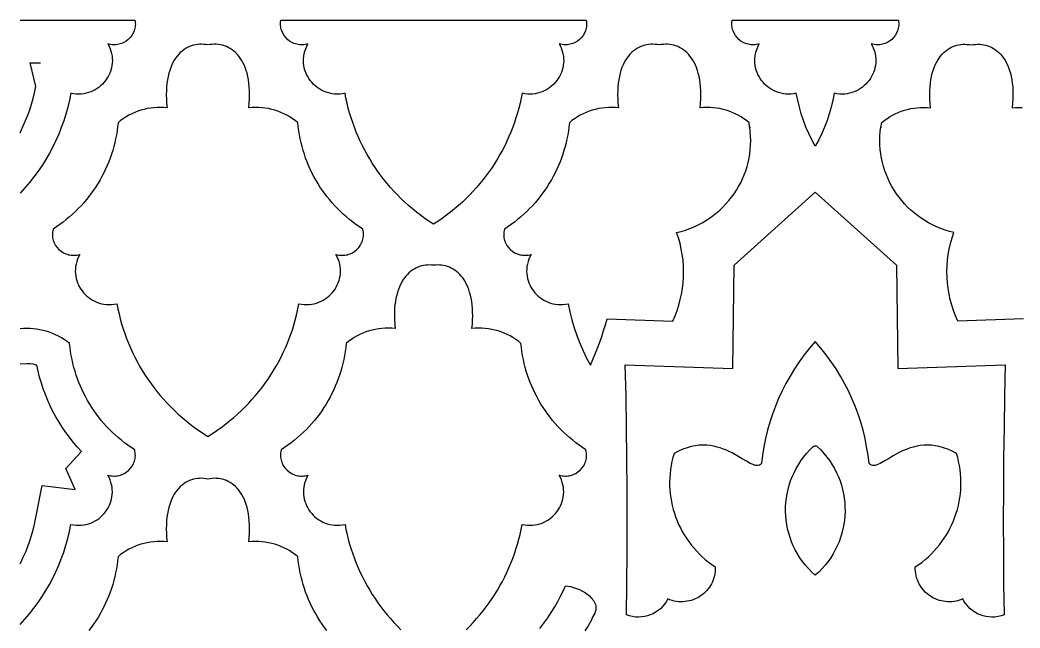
# Model space of a CAD drawing. Extents: x 50 to 3710, y -977 to -877.
# Drawn here: x 456.4 to 541.7, y -928.9 to -877.1 of the extents above; entities that cross this region are included whole.
import ezdxf

# ---------------------------------------------------------------- set-up
doc = ezdxf.new("R2010")
doc.units = 0
doc.layers.add('LAYER_1', color=18, linetype='CONTINUOUS')

msp = doc.modelspace()

# ---------------------------------------------------------------- linework, layer by layer
at = {"layer": 'LAYER_1'}
for points in [[(456.422, -877.083), (466.221, -877.083), (466.24, -877.205), (466.251, -877.325), (466.253, -877.444), (466.247, -877.561), (466.234, -877.676), (466.213, -877.789), (466.15, -878.007), (466.06, -878.213), (465.945, -878.404), (465.808, -878.58), (465.651, -878.738), (465.475, -878.876), (465.283, -878.992), (465.077, -879.085), (464.858, -879.151), (464.745, -879.174), (464.63, -879.19), (464.513, -879.198), (464.394, -879.199), (464.274, -879.191), (464.153, -879.176), (464.03, -879.152), (463.907, -879.119), (464.015, -879.323), (464.105, -879.529), (464.177, -879.736), (464.231, -879.944), (464.269, -880.151), (464.29, -880.358), (464.296, -880.563), (464.286, -880.766), (464.261, -880.966), (464.222, -881.163), (464.17, -881.356), (464.104, -881.544), (464.025, -881.727), (463.933, -881.904), (463.83, -882.074), (463.716, -882.237), (463.591, -882.392), (463.455, -882.538), (463.31, -882.675), (463.155, -882.803), (462.991, -882.92), (462.82, -883.025), (462.64, -883.119), (462.453, -883.2), (462.259, -883.268), (462.059, -883.322), (461.853, -883.362), (461.641, -883.387), (461.425, -883.396), (461.205, -883.389), (460.98, -883.364), (460.753, -883.322), (460.632, -883.921), (460.491, -884.513), (460.328, -885.098), (460.145, -885.675), (459.942, -886.244), (459.719, -886.805), (459.475, -887.356), (459.212, -887.899), (458.929, -888.431), (458.627, -888.953), (458.306, -889.464), (457.966, -889.964), (457.608, -890.452), (457.23, -890.928), (456.835, -891.391), (456.422, -891.842)], [(541.949, -902.531), (536.356, -902.734), (536.16, -902.285), (535.987, -901.829), (535.837, -901.366), (535.711, -900.899), (535.607, -900.427), (535.528, -899.951), (535.471, -899.473), (535.438, -898.993), (535.429, -898.512), (535.443, -898.031), (535.48, -897.55), (535.542, -897.071), (535.626, -896.595), (535.735, -896.122), (535.867, -895.652), (536.023, -895.188), (535.64, -895.091), (535.265, -894.977), (534.899, -894.846), (534.543, -894.7), (534.197, -894.538), (533.86, -894.361), (533.535, -894.17), (533.219, -893.966), (532.915, -893.747), (532.623, -893.516), (532.342, -893.273), (532.074, -893.018), (531.818, -892.751), (531.575, -892.473), (531.345, -892.186), (531.128, -891.888), (530.926, -891.581), (530.738, -891.265), (530.564, -890.941), (530.406, -890.609), (530.262, -890.269), (530.135, -889.923), (530.023, -889.57), (529.928, -889.212), (529.849, -888.848), (529.788, -888.479), (529.743, -888.106), (529.717, -887.729), (529.709, -887.349), (529.719, -886.966), (529.748, -886.581), (529.796, -886.194), (529.796, -886.269), (529.808, -886.202), (529.848, -885.829), (530.069, -885.652), (530.297, -885.488), (530.532, -885.335), (530.775, -885.196), (531.024, -885.069), (531.278, -884.956), (531.538, -884.855), (531.803, -884.768), (532.072, -884.694), (532.344, -884.634), (532.62, -884.588), (532.898, -884.556), (533.178, -884.538), (533.46, -884.534), (533.742, -884.544), (534.025, -884.569), (533.99, -884.181), (533.969, -883.808), (533.962, -883.451), (533.967, -883.109), (533.986, -882.783), (534.016, -882.471), (534.058, -882.174), (534.112, -881.893), (534.176, -881.625), (534.25, -881.373), (534.334, -881.134), (534.428, -880.91), (534.53, -880.7), (534.641, -880.504), (534.759, -880.322), (534.885, -880.154), (535.018, -879.999), (535.157, -879.857), (535.302, -879.729), (535.452, -879.614), (535.608, -879.512), (535.767, -879.423), (535.931, -879.347), (536.099, -879.283), (536.269, -879.232), (536.442, -879.193), (536.618, -879.167), (536.794, -879.152), (536.972, -879.15), (537.151, -879.159), (537.33, -879.18), (537.508, -879.212), (537.687, -879.18), (537.866, -879.159), (538.044, -879.15), (538.222, -879.152), (538.399, -879.167), (538.574, -879.193), (538.747, -879.232), (538.918, -879.283), (539.085, -879.347), (539.249, -879.423), (539.409, -879.512), (539.564, -879.614), (539.715, -879.729), (539.86, -879.857), (539.999, -879.999), (540.132, -880.154), (540.257, -880.322), (540.376, -880.504), (540.486, -880.7), (540.589, -880.91), (540.682, -881.134), (540.766, -881.373), (540.841, -881.625), (540.905, -881.893), (540.958, -882.174), (541, -882.471), (541.031, -882.783), (541.049, -883.109), (541.055, -883.451), (541.047, -883.808), (541.026, -884.181), (540.991, -884.569), (541.274, -884.544), (541.557, -884.534), (541.839, -884.538)], [(456.422, -886.682), (456.489, -886.556), (456.705, -886.111), (456.904, -885.658), (457.088, -885.198), (457.255, -884.73), (457.406, -884.255), (457.539, -883.773), (457.656, -883.285), (457.766, -882.739), (457.295, -880.737), (458.169, -880.737)], [(494.445, -929.025), (494.753, -928.717), (495.052, -928.402), (495.342, -928.08), (495.623, -927.751), (495.895, -927.417), (496.158, -927.076), (496.411, -926.729), (496.655, -926.376), (496.889, -926.017), (497.114, -925.653), (497.329, -925.283), (497.535, -924.908), (497.731, -924.528), (497.917, -924.143), (498.093, -923.753), (498.259, -923.359), (498.415, -922.96), (498.561, -922.557), (498.696, -922.149), (498.822, -921.738), (498.937, -921.323), (499.041, -920.904), (499.135, -920.482), (499.218, -920.057), (499.446, -920.099), (499.67, -920.123), (499.891, -920.131), (500.107, -920.121), (500.318, -920.097), (500.524, -920.057), (500.725, -920.002), (500.919, -919.934), (501.106, -919.853), (501.285, -919.759), (501.457, -919.654), (501.621, -919.537), (501.775, -919.41), (501.921, -919.273), (502.056, -919.126), (502.182, -918.971), (502.296, -918.808), (502.399, -918.638), (502.49, -918.461), (502.569, -918.279), (502.635, -918.09), (502.688, -917.898), (502.727, -917.701), (502.752, -917.5), (502.761, -917.297), (502.756, -917.092), (502.735, -916.886), (502.697, -916.678), (502.642, -916.471), (502.571, -916.264), (502.481, -916.058), (502.373, -915.854), (502.499, -915.887), (502.625, -915.911), (502.75, -915.927), (502.874, -915.933), (502.996, -915.932), (503.116, -915.922), (503.234, -915.904), (503.35, -915.879), (503.463, -915.847), (503.573, -915.807), (503.783, -915.708), (503.978, -915.584), (504.155, -915.438), (504.312, -915.27), (504.447, -915.085), (504.557, -914.883), (504.602, -914.776), (504.641, -914.666), (504.672, -914.554), (504.695, -914.438), (504.711, -914.32), (504.718, -914.2), (504.717, -914.078), (504.707, -913.955), (504.689, -913.83), (504.661, -913.704), (504.367, -913.51), (504.08, -913.309), (503.8, -913.101), (503.527, -912.886), (503.261, -912.663), (503.002, -912.433), (502.75, -912.197), (502.506, -911.954), (502.268, -911.705), (502.039, -911.45), (501.817, -911.189), (501.603, -910.922), (501.397, -910.649), (501.199, -910.371), (501.009, -910.088), (500.827, -909.799), (500.653, -909.506), (500.488, -909.207), (500.331, -908.905), (500.183, -908.597), (500.044, -908.286), (499.913, -907.971), (499.792, -907.651), (499.68, -907.328), (499.576, -907.002), (499.482, -906.672), (499.398, -906.339), (499.323, -906.003), (499.257, -905.664), (499.202, -905.323), (499.156, -904.979), (499.12, -904.633), (498.9, -904.456), (498.671, -904.291), (498.436, -904.139), (498.193, -904), (497.945, -903.873), (497.69, -903.76), (497.43, -903.659), (497.165, -903.572), (496.897, -903.498), (496.624, -903.438), (496.349, -903.392), (496.071, -903.36), (495.79, -903.341), (495.509, -903.338), (495.226, -903.348), (494.943, -903.373), (494.977, -902.999), (494.998, -902.639), (495.006, -902.294), (495.003, -901.963), (494.987, -901.646), (494.96, -901.343), (494.922, -901.053), (494.873, -900.778), (494.815, -900.516), (494.747, -900.268), (494.669, -900.033), (494.583, -899.811), (494.488, -899.603), (494.386, -899.407), (494.276, -899.225), (494.158, -899.055), (494.035, -898.898), (493.905, -898.753), (493.769, -898.621), (493.628, -898.501), (493.481, -898.394), (493.331, -898.298), (493.176, -898.215), (493.018, -898.143), (492.856, -898.083), (492.692, -898.034), (492.525, -897.997), (492.356, -897.971), (492.186, -897.957), (492.015, -897.953), (491.843, -897.961), (491.67, -897.979), (491.498, -897.961), (491.326, -897.953), (491.155, -897.957), (490.985, -897.971), (490.816, -897.997), (490.649, -898.034), (490.485, -898.083), (490.323, -898.143), (490.165, -898.215), (490.01, -898.298), (489.859, -898.394), (489.713, -898.501), (489.572, -898.621), (489.436, -898.753), (489.306, -898.898), (489.182, -899.055), (489.065, -899.225), (488.955, -899.407), (488.853, -899.603), (488.758, -899.811), (488.672, -900.033), (488.594, -900.268), (488.526, -900.516), (488.467, -900.778), (488.419, -901.053), (488.381, -901.343), (488.354, -901.646), (488.338, -901.963), (488.334, -902.294), (488.343, -902.639), (488.364, -902.999), (488.398, -903.373), (488.115, -903.348), (487.832, -903.338), (487.55, -903.341), (487.27, -903.36), (486.992, -903.392), (486.717, -903.438), (486.444, -903.498), (486.175, -903.572), (485.911, -903.659), (485.651, -903.76), (485.396, -903.873), (485.147, -904), (484.905, -904.139), (484.669, -904.291), (484.441, -904.456), (484.221, -904.633), (484.185, -904.979), (484.139, -905.323), (484.083, -905.664), (484.018, -906.003), (483.943, -906.339), (483.858, -906.672), (483.764, -907.002), (483.661, -907.328), (483.549, -907.651), (483.427, -907.971), (483.297, -908.286), (483.158, -908.597), (483.01, -908.905), (482.853, -909.207), (482.688, -909.506), (482.514, -909.799), (482.332, -910.088), (482.142, -910.371), (481.944, -910.649), (481.738, -910.922), (481.524, -911.189), (481.302, -911.45), (481.072, -911.705), (480.835, -911.954), (480.591, -912.197), (480.339, -912.433), (480.08, -912.663), (479.814, -912.886), (479.54, -913.101), (479.26, -913.309), (478.973, -913.51), (478.68, -913.704), (478.652, -913.83), (478.633, -913.955), (478.624, -914.078), (478.623, -914.2), (478.63, -914.32), (478.646, -914.438), (478.669, -914.554), (478.7, -914.666), (478.738, -914.776), (478.784, -914.883), (478.894, -915.085), (479.029, -915.27), (479.186, -915.438), (479.363, -915.584), (479.558, -915.708), (479.768, -915.807), (479.878, -915.847), (479.991, -915.879), (480.106, -915.904), (480.225, -915.922), (480.345, -915.932), (480.467, -915.933), (480.591, -915.927), (480.715, -915.911), (480.841, -915.887), (480.968, -915.854), (480.86, -916.058), (480.77, -916.264), (480.698, -916.471), (480.644, -916.678), (480.606, -916.886), (480.585, -917.092), (480.579, -917.297), (480.589, -917.5), (480.614, -917.701), (480.653, -917.898), (480.705, -918.09), (480.771, -918.279), (480.85, -918.461), (480.942, -918.638), (481.045, -918.808), (481.159, -918.971), (481.284, -919.126), (481.42, -919.273), (481.565, -919.41), (481.72, -919.537), (481.884, -919.654), (482.055, -919.759), (482.235, -919.853), (482.422, -919.934), (482.616, -920.002), (482.816, -920.057), (483.022, -920.097), (483.234, -920.121), (483.45, -920.131), (483.67, -920.123), (483.895, -920.099), (484.123, -920.057), (484.206, -920.482), (484.3, -920.904), (484.404, -921.323), (484.519, -921.738), (484.644, -922.149), (484.78, -922.557), (484.926, -922.96), (485.082, -923.359), (485.248, -923.753), (485.424, -924.143), (485.61, -924.528), (485.806, -924.908), (486.011, -925.283), (486.227, -925.653), (486.451, -926.017), (486.686, -926.376), (486.93, -926.729), (487.183, -927.076), (487.446, -927.417), (487.717, -927.751), (487.998, -928.08), (488.288, -928.402), (488.587, -928.717), (488.895, -929.025)], [(456.422, -928.576), (456.835, -928.125), (457.23, -927.662), (457.608, -927.186), (457.966, -926.698), (458.306, -926.198), (458.627, -925.687), (458.929, -925.165), (459.212, -924.633), (459.475, -924.091), (459.719, -923.539), (459.942, -922.978), (460.145, -922.409), (460.328, -921.832), (460.491, -921.247), (460.632, -920.655), (460.753, -920.057), (460.98, -920.099), (461.205, -920.123), (461.425, -920.131), (461.641, -920.121), (461.853, -920.097), (462.059, -920.057), (462.259, -920.002), (462.453, -919.934), (462.64, -919.853), (462.82, -919.759), (462.991, -919.654), (463.155, -919.537), (463.31, -919.41), (463.455, -919.273), (463.591, -919.126), (463.716, -918.971), (463.83, -918.808), (463.933, -918.638), (464.025, -918.461), (464.104, -918.279), (464.17, -918.09), (464.222, -917.898), (464.261, -917.701), (464.286, -917.5), (464.296, -917.297), (464.29, -917.092), (464.269, -916.886), (464.231, -916.678), (464.177, -916.471), (464.105, -916.264), (464.015, -916.058), (463.907, -915.854), (464.034, -915.887), (464.16, -915.911), (464.285, -915.927), (464.408, -915.933), (464.53, -915.932), (464.65, -915.922), (464.769, -915.904), (464.884, -915.879), (464.997, -915.847), (465.107, -915.807), (465.317, -915.708), (465.512, -915.584), (465.689, -915.438), (465.846, -915.27), (465.981, -915.085), (466.091, -914.883), (466.137, -914.776), (466.175, -914.666), (466.206, -914.554), (466.229, -914.438), (466.245, -914.32), (466.252, -914.2), (466.251, -914.078), (466.242, -913.955), (466.223, -913.83), (466.195, -913.704), (465.902, -913.51), (465.615, -913.309), (465.335, -913.101), (465.061, -912.886), (464.795, -912.663), (464.536, -912.433), (464.284, -912.197), (464.04, -911.954), (463.803, -911.705), (463.573, -911.45), (463.351, -911.189), (463.137, -910.922), (462.931, -910.649), (462.733, -910.371), (462.543, -910.088), (462.361, -909.799), (462.187, -909.506), (462.022, -909.207), (461.866, -908.905), (461.717, -908.597), (461.578, -908.286), (461.448, -907.971), (461.326, -907.651), (461.214, -907.328), (461.111, -907.002), (461.017, -906.672), (460.932, -906.339), (460.857, -906.003), (460.792, -905.664), (460.736, -905.323), (460.69, -904.979), (460.654, -904.633), (460.428, -904.46), (460.194, -904.298), (459.953, -904.149), (459.706, -904.013), (459.453, -903.889), (459.195, -903.778), (458.931, -903.68), (458.663, -903.594), (458.391, -903.522), (458.116, -903.463), (457.838, -903.418), (457.558, -903.386), (457.275, -903.368), (456.991, -903.364), (456.707, -903.374), (456.422, -903.398)], [(456.422, -923.416), (456.489, -923.29), (456.705, -922.845), (456.905, -922.392), (457.088, -921.932), (457.255, -921.464), (457.406, -920.989), (457.539, -920.508), (457.656, -920.02), (457.766, -919.473), (458.317, -916.735), (461.128, -917.08), (460.314, -915.288), (461.654, -913.835), (461.299, -913.445), (460.958, -913.044), (460.632, -912.631), (460.321, -912.209), (460.025, -911.777), (459.746, -911.335), (459.481, -910.885), (459.233, -910.425), (459.001, -909.958), (458.786, -909.483), (458.587, -909), (458.406, -908.511), (458.241, -908.015), (458.093, -907.513), (457.964, -907.006), (457.851, -906.493), (457.798, -906.475), (457.545, -906.414), (457.285, -906.378), (457.023, -906.368), (456.422, -906.404)], [(482.581, -929.094), (482.374, -928.822), (482.176, -928.543), (481.986, -928.26), (481.804, -927.972), (481.63, -927.678), (481.465, -927.38), (481.309, -927.077), (481.161, -926.77), (481.021, -926.458), (480.891, -926.143), (480.769, -925.824), (480.657, -925.501), (480.554, -925.174), (480.46, -924.844), (480.375, -924.511), (480.3, -924.175), (480.235, -923.837), (480.179, -923.495), (480.133, -923.151), (480.097, -922.805), (479.877, -922.628), (479.649, -922.464), (479.413, -922.312), (479.171, -922.172), (478.922, -922.046), (478.667, -921.932), (478.407, -921.832), (478.143, -921.744), (477.874, -921.671), (477.602, -921.611), (477.326, -921.564), (477.048, -921.532), (476.768, -921.514), (476.486, -921.51), (476.204, -921.52), (475.921, -921.546), (475.956, -921.157), (475.977, -920.785), (475.984, -920.428), (475.978, -920.086), (475.96, -919.759), (475.93, -919.447), (475.887, -919.151), (475.834, -918.869), (475.77, -918.602), (475.695, -918.349), (475.611, -918.111), (475.518, -917.887), (475.416, -917.677), (475.305, -917.481), (475.187, -917.298), (475.061, -917.13), (474.928, -916.975), (474.789, -916.834), (474.644, -916.705), (474.494, -916.59), (474.338, -916.488), (474.178, -916.399), (474.014, -916.323), (473.847, -916.259), (473.676, -916.208), (473.503, -916.17), (473.328, -916.143), (473.151, -916.128), (472.973, -916.126), (472.795, -916.135), (472.616, -916.156), (472.438, -916.189), (472.259, -916.156), (472.08, -916.135), (471.902, -916.126), (471.724, -916.128), (471.547, -916.143), (471.372, -916.17), (471.199, -916.208), (471.028, -916.259), (470.861, -916.323), (470.697, -916.399), (470.537, -916.488), (470.381, -916.59), (470.231, -916.705), (470.086, -916.834), (469.947, -916.975), (469.814, -917.13), (469.688, -917.298), (469.57, -917.481), (469.459, -917.677), (469.357, -917.887), (469.264, -918.111), (469.18, -918.349), (469.105, -918.602), (469.041, -918.869), (468.988, -919.151), (468.946, -919.447), (468.915, -919.759), (468.897, -920.086), (468.891, -920.428), (468.898, -920.785), (468.919, -921.157), (468.955, -921.546), (468.671, -921.52), (468.389, -921.51), (468.107, -921.514), (467.827, -921.532), (467.549, -921.564), (467.273, -921.611), (467.001, -921.671), (466.732, -921.744), (466.468, -921.832), (466.208, -921.932), (465.953, -922.046), (465.704, -922.172), (465.462, -922.312), (465.226, -922.464), (464.998, -922.628), (464.778, -922.805), (464.742, -923.151), (464.696, -923.495), (464.64, -923.837), (464.575, -924.175), (464.5, -924.511), (464.415, -924.844), (464.321, -925.174), (464.218, -925.501), (464.106, -925.824), (463.984, -926.143), (463.854, -926.458), (463.714, -926.77), (463.566, -927.077), (463.41, -927.38), (463.245, -927.678), (463.071, -927.972), (462.889, -928.26), (462.699, -928.543), (462.501, -928.822), (462.295, -929.094)], [(500.736, -928.927), (501.075, -928.473), (501.399, -928.012), (501.705, -927.548), (501.993, -927.083), (502.259, -926.623), (502.502, -926.169), (502.72, -925.727), (502.912, -925.299), (503.117, -925.312), (503.346, -925.351), (503.593, -925.415), (503.85, -925.502), (504.111, -925.611), (504.369, -925.74), (504.617, -925.889), (504.848, -926.056), (504.955, -926.146), (505.055, -926.24), (505.148, -926.338), (505.231, -926.44), (505.306, -926.545), (505.37, -926.653), (505.423, -926.765), (505.463, -926.88), (505.491, -926.998), (505.505, -927.118), (505.505, -927.241), (505.489, -927.367), (505.457, -927.494), (505.407, -927.624), (505.34, -927.756), (505.253, -927.89), (505.165, -928.086), (505.066, -928.286), (504.836, -928.699), (504.569, -929.126)]]:
    msp.add_lwpolyline(points, dxfattribs=at)
for points in [[(491.67, -894.488), (491.294, -894.241), (490.926, -893.985), (490.566, -893.722), (490.215, -893.451), (489.872, -893.172), (489.537, -892.885), (489.212, -892.591), (488.895, -892.29), (488.587, -891.982), (488.288, -891.667), (487.998, -891.345), (487.717, -891.017), (487.446, -890.682), (487.183, -890.341), (486.93, -889.994), (486.686, -889.641), (486.451, -889.283), (486.227, -888.918), (486.011, -888.548), (485.806, -888.173), (485.61, -887.793), (485.424, -887.408), (485.248, -887.019), (485.082, -886.624), (484.926, -886.225), (484.78, -885.822), (484.644, -885.415), (484.519, -885.004), (484.404, -884.589), (484.3, -884.17), (484.206, -883.748), (484.123, -883.322), (483.895, -883.364), (483.67, -883.389), (483.45, -883.396), (483.234, -883.387), (483.022, -883.362), (482.816, -883.322), (482.616, -883.268), (482.422, -883.2), (482.235, -883.119), (482.055, -883.025), (481.884, -882.92), (481.72, -882.803), (481.565, -882.675), (481.42, -882.538), (481.284, -882.392), (481.159, -882.237), (481.045, -882.074), (480.942, -881.904), (480.85, -881.727), (480.771, -881.544), (480.705, -881.356), (480.653, -881.163), (480.614, -880.966), (480.589, -880.766), (480.579, -880.563), (480.585, -880.358), (480.606, -880.151), (480.644, -879.944), (480.698, -879.736), (480.77, -879.529), (480.86, -879.323), (480.968, -879.119), (480.845, -879.152), (480.722, -879.176), (480.601, -879.191), (480.481, -879.199), (480.362, -879.198), (480.245, -879.19), (480.017, -879.151), (479.798, -879.085), (479.592, -878.992), (479.4, -878.876), (479.224, -878.738), (479.067, -878.58), (478.93, -878.404), (478.815, -878.213), (478.725, -878.007), (478.69, -877.899), (478.662, -877.789), (478.641, -877.676), (478.628, -877.561), (478.622, -877.444), (478.625, -877.325), (478.635, -877.205), (478.654, -877.083), (504.686, -877.083), (504.705, -877.205), (504.716, -877.325), (504.718, -877.444), (504.713, -877.561), (504.699, -877.676), (504.678, -877.789), (504.615, -878.007), (504.525, -878.213), (504.411, -878.404), (504.274, -878.58), (504.116, -878.738), (503.94, -878.876), (503.748, -878.992), (503.542, -879.085), (503.324, -879.151), (503.211, -879.174), (503.096, -879.19), (502.979, -879.198), (502.86, -879.199), (502.739, -879.191), (502.618, -879.176), (502.496, -879.152), (502.373, -879.119), (502.481, -879.323), (502.57, -879.529), (502.642, -879.736), (502.697, -879.944), (502.734, -880.151), (502.756, -880.358), (502.761, -880.563), (502.751, -880.766), (502.727, -880.966), (502.688, -881.163), (502.635, -881.356), (502.569, -881.544), (502.49, -881.727), (502.399, -881.904), (502.296, -882.074), (502.181, -882.237), (502.056, -882.392), (501.921, -882.538), (501.775, -882.675), (501.62, -882.803), (501.457, -882.92), (501.285, -883.025), (501.105, -883.119), (500.918, -883.2), (500.724, -883.268), (500.524, -883.322), (500.318, -883.362), (500.107, -883.387), (499.891, -883.396), (499.67, -883.389), (499.446, -883.364), (499.218, -883.322), (499.135, -883.748), (499.041, -884.17), (498.936, -884.589), (498.821, -885.004), (498.696, -885.415), (498.561, -885.822), (498.415, -886.225), (498.259, -886.624), (498.093, -887.019), (497.917, -887.408), (497.731, -887.793), (497.535, -888.173), (497.329, -888.548), (497.114, -888.918), (496.889, -889.283), (496.655, -889.641), (496.411, -889.994), (496.157, -890.341), (495.895, -890.682), (495.623, -891.017), (495.342, -891.345), (495.052, -891.667), (494.753, -891.982), (494.445, -892.29), (494.129, -892.591), (493.803, -892.885), (493.469, -893.172), (493.126, -893.451), (492.775, -893.722), (492.415, -893.985), (492.047, -894.241)], [(524.206, -887.839), (523.914, -887.304), (523.649, -886.759), (523.412, -886.205), (523.2, -885.643), (523.013, -885.074), (522.85, -884.497), (522.709, -883.913), (522.59, -883.322), (522.363, -883.364), (522.138, -883.389), (521.918, -883.396), (521.702, -883.387), (521.49, -883.362), (521.284, -883.322), (521.084, -883.268), (520.89, -883.2), (520.703, -883.119), (520.523, -883.025), (520.351, -882.92), (520.188, -882.803), (520.033, -882.675), (519.888, -882.538), (519.752, -882.392), (519.627, -882.237), (519.513, -882.074), (519.409, -881.904), (519.318, -881.727), (519.239, -881.544), (519.173, -881.356), (519.12, -881.163), (519.082, -880.966), (519.057, -880.766), (519.047, -880.563), (519.053, -880.358), (519.074, -880.151), (519.112, -879.944), (519.166, -879.736), (519.238, -879.529), (519.328, -879.323), (519.436, -879.119), (519.313, -879.152), (519.19, -879.176), (519.069, -879.191), (518.949, -879.199), (518.83, -879.198), (518.713, -879.19), (518.485, -879.151), (518.266, -879.085), (518.06, -878.992), (517.868, -878.876), (517.692, -878.738), (517.535, -878.58), (517.398, -878.404), (517.283, -878.213), (517.193, -878.007), (517.158, -877.899), (517.13, -877.789), (517.109, -877.676), (517.096, -877.561), (517.09, -877.444), (517.092, -877.325), (517.103, -877.205), (517.122, -877.083), (524.206, -877.083), (531.29, -877.083), (531.309, -877.205), (531.32, -877.325), (531.322, -877.444), (531.317, -877.561), (531.303, -877.676), (531.282, -877.789), (531.219, -878.007), (531.129, -878.213), (531.015, -878.404), (530.878, -878.58), (530.72, -878.738), (530.544, -878.876), (530.352, -878.992), (530.146, -879.085), (529.928, -879.151), (529.815, -879.174), (529.7, -879.19), (529.582, -879.198), (529.464, -879.199), (529.343, -879.191), (529.222, -879.176), (529.1, -879.152), (528.977, -879.119), (529.085, -879.323), (529.174, -879.529), (529.246, -879.736), (529.301, -879.944), (529.338, -880.151), (529.36, -880.358), (529.365, -880.563), (529.355, -880.766), (529.331, -880.966), (529.292, -881.163), (529.239, -881.356), (529.173, -881.544), (529.094, -881.727), (529.003, -881.904), (528.9, -882.074), (528.785, -882.237), (528.66, -882.392), (528.525, -882.538), (528.379, -882.675), (528.224, -882.803), (528.061, -882.92), (527.889, -883.025), (527.709, -883.119), (527.522, -883.2), (527.328, -883.268), (527.128, -883.322), (526.922, -883.362), (526.711, -883.387), (526.495, -883.396), (526.274, -883.389), (526.05, -883.364), (525.822, -883.322), (525.703, -883.913), (525.563, -884.497), (525.399, -885.074), (525.212, -885.643), (525, -886.205), (524.763, -886.759), (524.498, -887.304)], [(472.438, -879.212), (472.259, -879.18), (472.08, -879.159), (471.902, -879.15), (471.724, -879.152), (471.547, -879.167), (471.372, -879.193), (471.199, -879.232), (471.028, -879.283), (470.861, -879.347), (470.697, -879.423), (470.537, -879.512), (470.381, -879.614), (470.231, -879.729), (470.086, -879.857), (469.947, -879.999), (469.814, -880.154), (469.688, -880.322), (469.57, -880.504), (469.459, -880.7), (469.357, -880.91), (469.264, -881.134), (469.18, -881.373), (469.105, -881.625), (469.041, -881.893), (468.988, -882.174), (468.946, -882.471), (468.915, -882.783), (468.897, -883.109), (468.891, -883.451), (468.898, -883.808), (468.919, -884.181), (468.955, -884.569), (468.671, -884.544), (468.389, -884.534), (468.107, -884.538), (467.827, -884.556), (467.549, -884.588), (467.273, -884.634), (467.001, -884.694), (466.732, -884.768), (466.468, -884.855), (466.208, -884.956), (465.953, -885.069), (465.704, -885.196), (465.462, -885.335), (465.226, -885.488), (464.998, -885.652), (464.778, -885.829), (464.742, -886.175), (464.696, -886.519), (464.64, -886.86), (464.575, -887.199), (464.5, -887.535), (464.415, -887.868), (464.321, -888.198), (464.218, -888.524), (464.106, -888.847), (463.984, -889.167), (463.854, -889.482), (463.714, -889.794), (463.566, -890.101), (463.41, -890.404), (463.245, -890.702), (463.071, -890.995), (462.889, -891.284), (462.699, -891.567), (462.501, -891.845), (462.295, -892.118), (462.08, -892.385), (461.859, -892.646), (461.629, -892.902), (461.392, -893.151), (461.148, -893.393), (460.896, -893.629), (460.637, -893.859), (460.37, -894.082), (460.097, -894.297), (459.817, -894.505), (459.53, -894.706), (459.237, -894.9), (459.209, -895.026), (459.19, -895.151), (459.18, -895.274), (459.18, -895.396), (459.187, -895.517), (459.203, -895.634), (459.226, -895.75), (459.257, -895.863), (459.295, -895.972), (459.341, -896.079), (459.451, -896.281), (459.586, -896.466), (459.743, -896.634), (459.92, -896.78), (460.115, -896.904), (460.325, -897.003), (460.435, -897.043), (460.548, -897.075), (460.663, -897.1), (460.781, -897.118), (460.902, -897.128), (461.024, -897.13), (461.147, -897.123), (461.272, -897.108), (461.398, -897.083), (461.525, -897.05), (461.417, -897.254), (461.327, -897.46), (461.255, -897.667), (461.201, -897.874), (461.163, -898.082), (461.142, -898.288), (461.136, -898.493), (461.146, -898.696), (461.171, -898.897), (461.209, -899.094), (461.262, -899.286), (461.328, -899.475), (461.407, -899.657), (461.498, -899.834), (461.602, -900.005), (461.716, -900.167), (461.841, -900.322), (461.977, -900.469), (462.122, -900.606), (462.277, -900.733), (462.44, -900.85), (462.612, -900.956), (462.792, -901.049), (462.979, -901.13), (463.173, -901.199), (463.373, -901.253), (463.579, -901.293), (463.791, -901.318), (464.007, -901.327), (464.227, -901.319), (464.452, -901.295), (464.679, -901.253), (464.764, -901.686), (464.86, -902.115), (464.967, -902.541), (465.084, -902.962), (465.212, -903.38), (465.351, -903.794), (465.501, -904.204), (465.661, -904.609), (465.831, -905.01), (466.012, -905.405), (466.203, -905.796), (466.404, -906.182), (466.615, -906.562), (466.837, -906.937), (467.068, -907.306), (467.309, -907.669), (467.56, -908.027), (467.82, -908.378), (468.09, -908.723), (468.37, -909.061), (468.659, -909.393), (468.957, -909.718), (469.265, -910.035), (469.582, -910.346), (469.908, -910.649), (470.243, -910.945), (470.586, -911.233), (470.939, -911.513), (471.301, -911.785), (471.671, -912.048), (472.05, -912.304), (472.438, -912.551), (472.825, -912.304), (473.204, -912.048), (473.574, -911.785), (473.936, -911.513), (474.289, -911.233), (474.633, -910.945), (474.968, -910.649), (475.293, -910.346), (475.61, -910.035), (475.918, -909.718), (476.216, -909.393), (476.505, -909.061), (476.785, -908.723), (477.055, -908.378), (477.315, -908.027), (477.566, -907.669), (477.807, -907.306), (478.038, -906.937), (478.26, -906.562), (478.471, -906.182), (478.672, -905.796), (478.863, -905.405), (479.044, -905.01), (479.214, -904.609), (479.374, -904.204), (479.524, -903.794), (479.663, -903.38), (479.791, -902.962), (479.908, -902.541), (480.015, -902.115), (480.111, -901.686), (480.196, -901.253), (480.423, -901.295), (480.648, -901.319), (480.868, -901.327), (481.084, -901.318), (481.296, -901.293), (481.502, -901.253), (481.702, -901.199), (481.896, -901.13), (482.083, -901.049), (482.263, -900.956), (482.435, -900.85), (482.598, -900.733), (482.753, -900.606), (482.898, -900.469), (483.034, -900.322), (483.159, -900.167), (483.273, -900.005), (483.377, -899.834), (483.468, -899.657), (483.547, -899.475), (483.613, -899.286), (483.666, -899.094), (483.705, -898.897), (483.729, -898.696), (483.739, -898.493), (483.733, -898.288), (483.712, -898.082), (483.674, -897.874), (483.62, -897.667), (483.548, -897.46), (483.458, -897.254), (483.35, -897.05), (483.477, -897.083), (483.603, -897.108), (483.728, -897.123), (483.851, -897.13), (483.973, -897.128), (484.094, -897.118), (484.212, -897.1), (484.327, -897.075), (484.44, -897.043), (484.551, -897.003), (484.761, -896.904), (484.955, -896.78), (485.132, -896.634), (485.289, -896.466), (485.424, -896.281), (485.534, -896.079), (485.58, -895.972), (485.618, -895.863), (485.649, -895.75), (485.672, -895.634), (485.688, -895.517), (485.696, -895.396), (485.695, -895.274), (485.685, -895.151), (485.666, -895.026), (485.638, -894.9), (485.345, -894.706), (485.058, -894.505), (484.778, -894.297), (484.505, -894.082), (484.238, -893.859), (483.979, -893.629), (483.728, -893.393), (483.483, -893.151), (483.246, -892.902), (483.016, -892.646), (482.795, -892.385), (482.581, -892.118), (482.374, -891.845), (482.176, -891.567), (481.986, -891.284), (481.804, -890.995), (481.63, -890.702), (481.465, -890.404), (481.309, -890.101), (481.161, -889.794), (481.021, -889.482), (480.891, -889.167), (480.769, -888.847), (480.657, -888.524), (480.554, -888.198), (480.46, -887.868), (480.375, -887.535), (480.3, -887.199), (480.235, -886.86), (480.179, -886.519), (480.133, -886.175), (480.097, -885.829), (479.877, -885.652), (479.649, -885.488), (479.413, -885.335), (479.171, -885.196), (478.922, -885.069), (478.667, -884.956), (478.407, -884.855), (478.143, -884.768), (477.874, -884.694), (477.602, -884.634), (477.326, -884.588), (477.048, -884.556), (476.768, -884.538), (476.486, -884.534), (476.204, -884.544), (475.921, -884.569), (475.956, -884.181), (475.977, -883.808), (475.984, -883.451), (475.978, -883.109), (475.96, -882.783), (475.93, -882.471), (475.887, -882.174), (475.834, -881.893), (475.77, -881.625), (475.695, -881.373), (475.611, -881.134), (475.518, -880.91), (475.416, -880.7), (475.305, -880.504), (475.187, -880.322), (475.061, -880.154), (474.928, -879.999), (474.789, -879.857), (474.644, -879.729), (474.494, -879.614), (474.338, -879.512), (474.178, -879.423), (474.014, -879.347), (473.847, -879.283), (473.676, -879.232), (473.503, -879.193), (473.328, -879.167), (473.151, -879.152), (472.973, -879.15), (472.795, -879.159), (472.616, -879.18)], [(472.438, -879.212), (472.259, -879.18), (472.08, -879.159), (471.902, -879.15), (471.724, -879.152), (471.547, -879.167), (471.372, -879.193), (471.199, -879.232), (471.028, -879.283), (470.861, -879.347), (470.697, -879.423), (470.537, -879.512), (470.381, -879.614), (470.231, -879.729), (470.086, -879.857), (469.947, -879.999), (469.814, -880.154), (469.688, -880.322), (469.57, -880.504), (469.459, -880.7), (469.357, -880.91), (469.264, -881.134), (469.18, -881.373), (469.105, -881.625), (469.041, -881.893), (468.988, -882.174), (468.946, -882.471), (468.915, -882.783), (468.897, -883.109), (468.891, -883.451), (468.898, -883.808), (468.919, -884.181), (468.955, -884.569), (468.671, -884.544), (468.389, -884.534), (468.107, -884.538), (467.827, -884.556), (467.549, -884.588), (467.273, -884.634), (467.001, -884.694), (466.732, -884.768), (466.468, -884.855), (466.208, -884.956), (465.953, -885.069), (465.704, -885.196), (465.462, -885.335), (465.226, -885.488), (464.998, -885.652), (464.778, -885.829), (464.742, -886.175), (464.696, -886.519), (464.64, -886.86), (464.575, -887.199), (464.5, -887.535), (464.415, -887.868), (464.321, -888.198), (464.218, -888.524), (464.106, -888.847), (463.984, -889.167), (463.854, -889.482), (463.714, -889.794), (463.566, -890.101), (463.41, -890.404), (463.245, -890.702), (463.071, -890.995), (462.889, -891.284), (462.699, -891.567), (462.501, -891.845), (462.295, -892.118), (462.08, -892.385), (461.859, -892.646), (461.629, -892.902), (461.392, -893.151), (461.148, -893.393), (460.896, -893.629), (460.637, -893.859), (460.37, -894.082), (460.097, -894.297), (459.817, -894.505), (459.53, -894.706), (459.237, -894.9), (459.209, -895.026), (459.19, -895.151), (459.18, -895.274), (459.18, -895.396), (459.187, -895.517), (459.203, -895.634), (459.226, -895.75), (459.257, -895.863), (459.295, -895.972), (459.341, -896.079), (459.451, -896.281), (459.586, -896.466), (459.743, -896.634), (459.92, -896.78), (460.115, -896.904), (460.325, -897.003), (460.435, -897.043), (460.548, -897.075), (460.663, -897.1), (460.781, -897.118), (460.902, -897.128), (461.024, -897.13), (461.147, -897.123), (461.272, -897.108), (461.398, -897.083), (461.525, -897.05), (461.417, -897.254), (461.327, -897.46), (461.255, -897.667), (461.201, -897.874), (461.163, -898.082), (461.142, -898.288), (461.136, -898.493), (461.146, -898.696), (461.171, -898.897), (461.209, -899.094), (461.262, -899.286), (461.328, -899.475), (461.407, -899.657), (461.498, -899.834), (461.602, -900.005), (461.716, -900.167), (461.841, -900.322), (461.977, -900.469), (462.122, -900.606), (462.277, -900.733), (462.44, -900.85), (462.612, -900.956), (462.792, -901.049), (462.979, -901.13), (463.173, -901.199), (463.373, -901.253), (463.579, -901.293), (463.791, -901.318), (464.007, -901.327), (464.227, -901.319), (464.452, -901.295), (464.679, -901.253), (464.764, -901.686), (464.86, -902.115), (464.967, -902.541), (465.084, -902.962), (465.212, -903.38), (465.351, -903.794), (465.501, -904.204), (465.661, -904.609), (465.831, -905.01), (466.012, -905.405), (466.203, -905.796), (466.404, -906.182), (466.615, -906.562), (466.837, -906.937), (467.068, -907.306), (467.309, -907.669), (467.56, -908.027), (467.82, -908.378), (468.09, -908.723), (468.37, -909.061), (468.659, -909.393), (468.957, -909.718), (469.265, -910.035), (469.582, -910.346), (469.908, -910.649), (470.243, -910.945), (470.586, -911.233), (470.939, -911.513), (471.301, -911.785), (471.671, -912.048), (472.05, -912.304), (472.438, -912.551), (472.825, -912.304), (473.204, -912.048), (473.574, -911.785), (473.936, -911.513), (474.289, -911.233), (474.633, -910.945), (474.968, -910.649), (475.293, -910.346), (475.61, -910.035), (475.918, -909.718), (476.216, -909.393), (476.505, -909.061), (476.785, -908.723), (477.055, -908.378), (477.315, -908.027), (477.566, -907.669), (477.807, -907.306), (478.038, -906.937), (478.26, -906.562), (478.471, -906.182), (478.672, -905.796), (478.863, -905.405), (479.044, -905.01), (479.214, -904.609), (479.374, -904.204), (479.524, -903.794), (479.663, -903.38), (479.791, -902.962), (479.908, -902.541), (480.015, -902.115), (480.111, -901.686), (480.196, -901.253), (480.423, -901.295), (480.648, -901.319), (480.868, -901.327), (481.084, -901.318), (481.296, -901.293), (481.502, -901.253), (481.702, -901.199), (481.896, -901.13), (482.083, -901.049), (482.263, -900.956), (482.435, -900.85), (482.598, -900.733), (482.753, -900.606), (482.898, -900.469), (483.034, -900.322), (483.159, -900.167), (483.273, -900.005), (483.377, -899.834), (483.468, -899.657), (483.547, -899.475), (483.613, -899.286), (483.666, -899.094), (483.705, -898.897), (483.729, -898.696), (483.739, -898.493), (483.733, -898.288), (483.712, -898.082), (483.674, -897.874), (483.62, -897.667), (483.548, -897.46), (483.458, -897.254), (483.35, -897.05), (483.477, -897.083), (483.603, -897.108), (483.728, -897.123), (483.851, -897.13), (483.973, -897.128), (484.094, -897.118), (484.212, -897.1), (484.327, -897.075), (484.44, -897.043), (484.551, -897.003), (484.761, -896.904), (484.955, -896.78), (485.132, -896.634), (485.289, -896.466), (485.424, -896.281), (485.534, -896.079), (485.58, -895.972), (485.618, -895.863), (485.649, -895.75), (485.672, -895.634), (485.688, -895.517), (485.696, -895.396), (485.695, -895.274), (485.685, -895.151), (485.666, -895.026), (485.638, -894.9), (485.345, -894.706), (485.058, -894.505), (484.778, -894.297), (484.505, -894.082), (484.238, -893.859), (483.979, -893.629), (483.728, -893.393), (483.483, -893.151), (483.246, -892.902), (483.016, -892.646), (482.795, -892.385), (482.581, -892.118), (482.374, -891.845), (482.176, -891.567), (481.986, -891.284), (481.804, -890.995), (481.63, -890.702), (481.465, -890.404), (481.309, -890.101), (481.161, -889.794), (481.021, -889.482), (480.891, -889.167), (480.769, -888.847), (480.657, -888.524), (480.554, -888.198), (480.46, -887.868), (480.375, -887.535), (480.3, -887.199), (480.235, -886.86), (480.179, -886.519), (480.133, -886.175), (480.097, -885.829), (479.877, -885.652), (479.649, -885.488), (479.413, -885.335), (479.171, -885.196), (478.922, -885.069), (478.667, -884.956), (478.407, -884.855), (478.143, -884.768), (477.874, -884.694), (477.602, -884.634), (477.326, -884.588), (477.048, -884.556), (476.768, -884.538), (476.486, -884.534), (476.204, -884.544), (475.921, -884.569), (475.956, -884.181), (475.977, -883.808), (475.984, -883.451), (475.978, -883.109), (475.96, -882.783), (475.93, -882.471), (475.887, -882.174), (475.834, -881.893), (475.77, -881.625), (475.695, -881.373), (475.611, -881.134), (475.518, -880.91), (475.416, -880.7), (475.305, -880.504), (475.187, -880.322), (475.061, -880.154), (474.928, -879.999), (474.789, -879.857), (474.644, -879.729), (474.494, -879.614), (474.338, -879.512), (474.178, -879.423), (474.014, -879.347), (473.847, -879.283), (473.676, -879.232), (473.503, -879.193), (473.328, -879.167), (473.151, -879.152), (472.973, -879.15), (472.795, -879.159), (472.616, -879.18)], [(505.045, -906.496), (505.254, -906.013), (505.455, -905.525), (505.646, -905.034), (505.828, -904.54), (506, -904.042), (506.164, -903.541), (506.318, -903.038), (506.463, -902.531), (512.056, -902.734), (512.252, -902.285), (512.426, -901.829), (512.575, -901.366), (512.702, -900.899), (512.805, -900.427), (512.885, -899.951), (512.941, -899.473), (512.974, -898.993), (512.984, -898.512), (512.97, -898.031), (512.932, -897.55), (512.871, -897.071), (512.786, -896.595), (512.677, -896.122), (512.545, -895.652), (512.389, -895.188), (512.773, -895.091), (513.147, -894.977), (513.513, -894.846), (513.869, -894.7), (514.215, -894.538), (514.552, -894.361), (514.878, -894.17), (515.193, -893.966), (515.497, -893.747), (515.789, -893.516), (516.07, -893.273), (516.339, -893.018), (516.595, -892.751), (516.838, -892.473), (517.068, -892.186), (517.284, -891.888), (517.486, -891.581), (517.674, -891.265), (517.848, -890.941), (518.007, -890.609), (518.15, -890.269), (518.278, -889.923), (518.389, -889.57), (518.484, -889.212), (518.563, -888.848), (518.625, -888.479), (518.669, -888.106), (518.695, -887.729), (518.704, -887.349), (518.694, -886.966), (518.665, -886.581), (518.617, -886.194), (518.616, -886.269), (518.604, -886.202), (518.564, -885.829), (518.344, -885.652), (518.115, -885.488), (517.88, -885.335), (517.637, -885.196), (517.388, -885.069), (517.134, -884.956), (516.874, -884.855), (516.609, -884.768), (516.341, -884.694), (516.068, -884.634), (515.793, -884.588), (515.514, -884.556), (515.234, -884.538), (514.953, -884.534), (514.67, -884.544), (514.387, -884.569), (514.422, -884.181), (514.443, -883.808), (514.451, -883.451), (514.445, -883.109), (514.427, -882.783), (514.396, -882.471), (514.354, -882.174), (514.3, -881.893), (514.236, -881.625), (514.162, -881.373), (514.078, -881.134), (513.984, -880.91), (513.882, -880.7), (513.772, -880.504), (513.653, -880.322), (513.527, -880.154), (513.395, -879.999), (513.256, -879.857), (513.111, -879.729), (512.96, -879.614), (512.805, -879.512), (512.645, -879.423), (512.481, -879.347), (512.313, -879.283), (512.143, -879.232), (511.97, -879.193), (511.795, -879.167), (511.618, -879.152), (511.44, -879.15), (511.261, -879.159), (511.082, -879.18), (510.904, -879.212), (510.726, -879.18), (510.547, -879.159), (510.368, -879.15), (510.19, -879.152), (510.013, -879.167), (509.838, -879.193), (509.665, -879.232), (509.495, -879.283), (509.327, -879.347), (509.163, -879.423), (509.003, -879.512), (508.848, -879.614), (508.697, -879.729), (508.552, -879.857), (508.413, -879.999), (508.281, -880.154), (508.155, -880.322), (508.036, -880.504), (507.926, -880.7), (507.824, -880.91), (507.73, -881.134), (507.646, -881.373), (507.572, -881.625), (507.508, -881.893), (507.454, -882.174), (507.412, -882.471), (507.382, -882.783), (507.363, -883.109), (507.357, -883.451), (507.365, -883.808), (507.386, -884.181), (507.421, -884.569), (507.138, -884.544), (506.855, -884.534), (506.574, -884.538), (506.294, -884.556), (506.015, -884.588), (505.74, -884.634), (505.467, -884.694), (505.199, -884.768), (504.934, -884.855), (504.674, -884.956), (504.42, -885.069), (504.171, -885.196), (503.928, -885.335), (503.693, -885.488), (503.464, -885.652), (503.244, -885.829), (503.208, -886.175), (503.162, -886.519), (503.107, -886.86), (503.041, -887.199), (502.966, -887.535), (502.882, -887.868), (502.788, -888.198), (502.684, -888.524), (502.572, -888.847), (502.451, -889.167), (502.32, -889.482), (502.181, -889.794), (502.033, -890.101), (501.876, -890.404), (501.711, -890.702), (501.537, -890.995), (501.356, -891.284), (501.165, -891.567), (500.967, -891.845), (500.761, -892.118), (500.547, -892.385), (500.325, -892.646), (500.096, -892.902), (499.859, -893.151), (499.614, -893.393), (499.362, -893.629), (499.103, -893.859), (498.837, -894.082), (498.564, -894.297), (498.284, -894.505), (497.997, -894.706), (497.703, -894.9), (497.675, -895.026), (497.657, -895.151), (497.647, -895.274), (497.646, -895.396), (497.653, -895.517), (497.669, -895.634), (497.693, -895.75), (497.724, -895.863), (497.762, -895.972), (497.807, -896.079), (497.917, -896.281), (498.052, -896.466), (498.209, -896.634), (498.386, -896.78), (498.581, -896.904), (498.791, -897.003), (498.901, -897.043), (499.014, -897.075), (499.13, -897.1), (499.248, -897.118), (499.368, -897.128), (499.49, -897.13), (499.614, -897.123), (499.739, -897.108), (499.865, -897.083), (499.991, -897.05), (499.883, -897.254), (499.794, -897.46), (499.722, -897.667), (499.667, -897.874), (499.63, -898.082), (499.608, -898.288), (499.603, -898.493), (499.612, -898.696), (499.637, -898.897), (499.676, -899.094), (499.729, -899.286), (499.795, -899.475), (499.874, -899.657), (499.965, -899.834), (500.068, -900.005), (500.182, -900.167), (500.308, -900.322), (500.443, -900.469), (500.589, -900.606), (500.743, -900.733), (500.907, -900.85), (501.079, -900.956), (501.259, -901.049), (501.446, -901.13), (501.639, -901.199), (501.84, -901.253), (502.046, -901.293), (502.257, -901.318), (502.473, -901.327), (502.694, -901.319), (502.918, -901.295), (503.146, -901.253), (503.287, -901.945), (503.457, -902.628), (503.654, -903.301), (503.878, -903.964), (504.13, -904.616), (504.409, -905.255), (504.714, -905.883)], [(524.206, -904.473), (523.726, -905.031), (523.271, -905.605), (522.842, -906.194), (522.438, -906.796), (522.059, -907.411), (521.706, -908.04), (521.379, -908.68), (521.079, -909.331), (520.804, -909.992), (520.555, -910.663), (520.333, -911.344), (520.138, -912.033), (519.969, -912.729), (519.828, -913.432), (519.713, -914.142), (519.626, -914.857), (519.538, -914.945), (519.441, -915.003), (519.335, -915.035), (519.219, -915.041), (519.095, -915.025), (518.961, -914.987), (518.818, -914.932), (518.666, -914.86), (518.334, -914.677), (517.965, -914.456), (517.558, -914.214), (517.113, -913.969), (516.876, -913.851), (516.63, -913.738), (516.374, -913.634), (516.109, -913.54), (515.834, -913.459), (515.549, -913.392), (515.255, -913.342), (514.951, -913.312), (514.637, -913.302), (514.314, -913.316), (513.981, -913.356), (513.638, -913.423), (513.285, -913.521), (512.922, -913.651), (512.549, -913.816), (512.167, -914.017), (512.069, -914.358), (511.986, -914.701), (511.918, -915.044), (511.865, -915.388), (511.825, -915.733), (511.8, -916.077), (511.789, -916.42), (511.792, -916.763), (511.809, -917.104), (511.84, -917.443), (511.884, -917.78), (511.941, -918.115), (512.012, -918.447), (512.095, -918.775), (512.192, -919.1), (512.302, -919.42), (512.424, -919.736), (512.559, -920.047), (512.706, -920.353), (512.865, -920.654), (513.037, -920.948), (513.22, -921.236), (513.416, -921.517), (513.623, -921.791), (513.841, -922.057), (514.071, -922.315), (514.313, -922.565), (514.565, -922.806), (514.828, -923.038), (515.103, -923.261), (515.388, -923.473), (515.683, -923.676), (515.684, -923.871), (515.673, -924.062), (515.649, -924.249), (515.614, -924.431), (515.567, -924.608), (515.508, -924.78), (515.44, -924.946), (515.361, -925.107), (515.273, -925.261), (515.176, -925.409), (515.07, -925.55), (514.955, -925.684), (514.833, -925.811), (514.704, -925.93), (514.567, -926.041), (514.424, -926.143), (514.276, -926.237), (514.121, -926.322), (513.962, -926.398), (513.798, -926.464), (513.63, -926.521), (513.458, -926.567), (513.283, -926.603), (513.105, -926.628), (512.924, -926.642), (512.742, -926.645), (512.558, -926.636), (512.374, -926.615), (512.189, -926.582), (512.003, -926.536), (511.818, -926.477), (511.634, -926.405), (511.505, -926.638), (511.356, -926.854), (511.19, -927.053), (511.007, -927.233), (510.81, -927.395), (510.6, -927.538), (510.378, -927.66), (510.146, -927.762), (509.905, -927.844), (509.658, -927.903), (509.405, -927.94), (509.149, -927.954), (508.891, -927.945), (508.632, -927.912), (508.373, -927.854), (508.118, -927.77), (508.153, -925.106), (508.174, -922.442), (508.181, -919.778), (508.175, -917.114), (508.155, -914.45), (508.121, -911.786), (508.073, -909.122), (508.011, -906.458), (517.175, -906.773), (517.282, -897.954), (524.206, -891.76), (531.131, -897.954), (531.237, -906.773), (540.401, -906.458), (540.34, -909.122), (540.292, -911.786), (540.258, -914.45), (540.238, -917.114), (540.231, -919.778), (540.238, -922.442), (540.26, -925.106), (540.295, -927.77), (540.039, -927.854), (539.781, -927.912), (539.522, -927.945), (539.263, -927.954), (539.007, -927.94), (538.754, -927.903), (538.507, -927.844), (538.267, -927.762), (538.035, -927.66), (537.813, -927.538), (537.602, -927.395), (537.405, -927.233), (537.222, -927.053), (537.056, -926.854), (536.907, -926.638), (536.778, -926.405), (536.594, -926.477), (536.409, -926.536), (536.224, -926.582), (536.039, -926.615), (535.854, -926.636), (535.67, -926.645), (535.488, -926.642), (535.308, -926.628), (535.13, -926.603), (534.954, -926.567), (534.783, -926.521), (534.614, -926.464), (534.45, -926.398), (534.291, -926.322), (534.137, -926.237), (533.988, -926.143), (533.845, -926.041), (533.709, -925.93), (533.579, -925.811), (533.457, -925.684), (533.343, -925.55), (533.237, -925.409), (533.139, -925.261), (533.051, -925.107), (532.972, -924.946), (532.904, -924.78), (532.846, -924.608), (532.799, -924.431), (532.763, -924.249), (532.739, -924.062), (532.728, -923.871), (532.729, -923.676), (533.025, -923.473), (533.31, -923.261), (533.584, -923.038), (533.847, -922.806), (534.1, -922.565), (534.341, -922.315), (534.571, -922.057), (534.79, -921.791), (534.997, -921.517), (535.192, -921.236), (535.376, -920.948), (535.547, -920.654), (535.707, -920.353), (535.854, -920.047), (535.988, -919.736), (536.111, -919.42), (536.22, -919.1), (536.317, -918.775), (536.401, -918.447), (536.471, -918.115), (536.529, -917.78), (536.573, -917.443), (536.603, -917.104), (536.62, -916.763), (536.623, -916.42), (536.612, -916.077), (536.587, -915.733), (536.548, -915.388), (536.494, -915.044), (536.426, -914.701), (536.343, -914.358), (536.245, -914.017), (535.863, -913.816), (535.49, -913.651), (535.128, -913.521), (534.775, -913.423), (534.432, -913.356), (534.099, -913.316), (533.775, -913.302), (533.461, -913.312), (533.157, -913.342), (532.863, -913.392), (532.579, -913.459), (532.304, -913.54), (532.038, -913.634), (531.782, -913.738), (531.536, -913.851), (531.3, -913.969), (530.855, -914.214), (530.448, -914.456), (530.078, -914.677), (529.746, -914.86), (529.594, -914.932), (529.451, -914.987), (529.317, -915.025), (529.193, -915.041), (529.078, -915.035), (528.971, -915.003), (528.874, -914.945), (528.787, -914.857), (528.699, -914.142), (528.585, -913.432), (528.443, -912.729), (528.274, -912.033), (528.079, -911.344), (527.857, -910.663), (527.609, -909.992), (527.334, -909.331), (527.033, -908.68), (526.706, -908.04), (526.353, -907.411), (525.975, -906.796), (525.571, -906.194), (525.141, -905.605), (524.686, -905.031)], [(524.206, -924.39), (523.905, -924.112), (523.623, -923.822), (523.36, -923.521), (523.116, -923.21), (522.891, -922.889), (522.685, -922.559), (522.498, -922.221), (522.33, -921.876), (522.181, -921.524), (522.051, -921.166), (521.94, -920.804), (521.848, -920.437), (521.775, -920.067), (521.722, -919.695), (521.687, -919.32), (521.671, -918.945), (521.675, -918.569), (521.698, -918.193), (521.74, -917.819), (521.801, -917.447), (521.881, -917.078), (521.98, -916.712), (522.099, -916.351), (522.237, -915.995), (522.394, -915.645), (522.57, -915.301), (522.766, -914.965), (522.98, -914.637), (523.214, -914.318), (523.468, -914.009), (523.74, -913.711), (524.032, -913.424), (524.055, -913.404), (524.084, -913.387), (524.132, -913.372), (524.206, -913.361), (524.281, -913.372), (524.328, -913.387), (524.38, -913.424), (524.672, -913.711), (524.945, -914.009), (525.198, -914.318), (525.432, -914.637), (525.647, -914.965), (525.842, -915.301), (526.019, -915.645), (526.176, -915.995), (526.313, -916.351), (526.432, -916.712), (526.531, -917.078), (526.612, -917.447), (526.673, -917.819), (526.714, -918.193), (526.737, -918.569), (526.741, -918.945), (526.725, -919.32), (526.691, -919.695), (526.637, -920.067), (526.564, -920.437), (526.472, -920.804), (526.361, -921.166), (526.231, -921.524), (526.082, -921.876), (525.914, -922.221), (525.727, -922.559), (525.521, -922.889), (525.296, -923.21), (525.052, -923.521), (524.789, -923.822), (524.507, -924.112)]]:
    msp.add_lwpolyline(points, close=True, dxfattribs=at)

doc.saveas('drawing.dxf')
